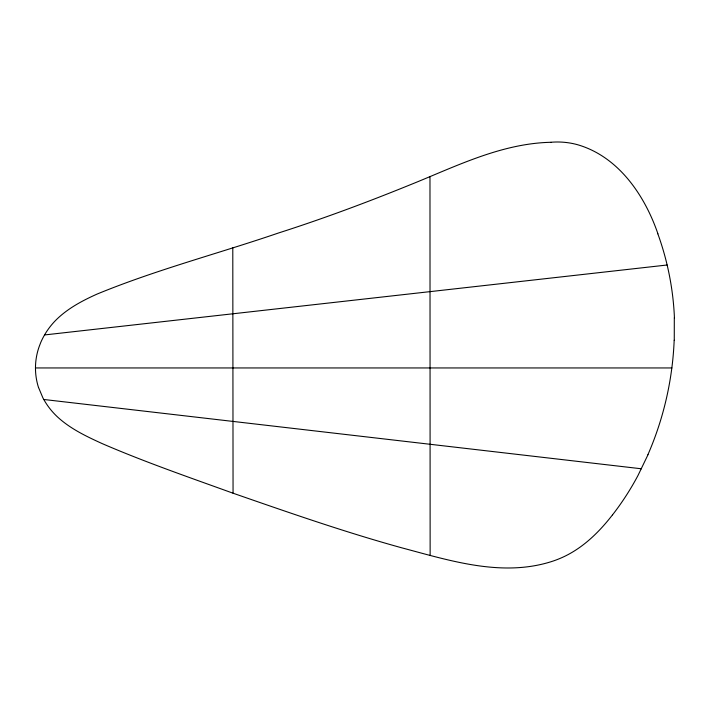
<?xml version="1.0" encoding="UTF-8"?>
<svg xmlns="http://www.w3.org/2000/svg" width="710" height="710" viewBox="0 0 710 710"><rect width="100%" height="100%" fill="white"/><g stroke="black" fill="none" stroke-linecap="round" stroke-linejoin="round"><path stroke-width="1.06" d="M430.136 555.442L429.976 176.63M233.058 493.21L232.791 247.621M674.269 340.259L674.305 317.778M647.999 454.719L637.988 475.478A271.948 271.948 0 0 1 612.553 514.839M612.535 514.821C599.054 532.234 582.75 548.2 562.453 557.368A99.045 99.045 0 0 1 550.987 561.743C501.455 577.212 449.945 560.625 401.807 547.836C344.519 532.021 288.375 512.416 232.259 492.926C188.656 477.155 144.76 462.006 102.178 443.599C86.638 436.517 70.867 429.044 58.087 417.471A72.1 72.1 0 0 1 42.893 397.866L38.58 387.571M667.143 264.999L44.57 334.942M550.987 142.284C500.834 143.393 455.243 166.735 409.661 185.008C366.511 202.536 322.828 218.813 278.462 233.004C218.156 253.639 156.138 269.764 97.128 294.055C82.91 300.428 68.826 307.82 57.439 318.63A72.819 72.819 0 0 0 40.807 342.327L39.219 346.489A63.918 63.918 0 0 0 38.535 387.58M35.5 367.949L671.9 367.949M641.432 468.786L43.798 399.481M657.93 233.83C644.716 195.303 618.446 156.502 577.452 144.68A75.766 75.766 0 0 0 550.987 142.266M674.172 340.259A319.118 319.118 0 0 1 647.919 454.684M657.851 233.856A281.559 281.559 0 0 1 674.429 317.769"/></g></svg>
